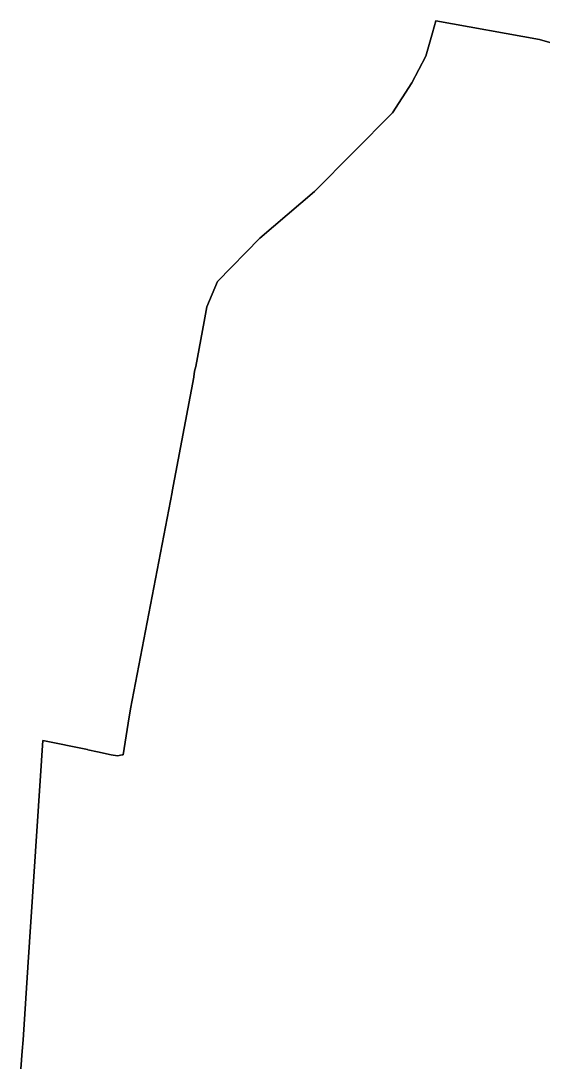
# Model space of a CAD drawing. Header units: inches. Extents: x 130170 to 284068, y 377793 to 804530.
# Drawn here: x 194014 to 194760, y 667687 to 669174 of the extents above; entities that cross this region are included whole.
import ezdxf

# ---------------------------------------------------------------- set-up
doc = ezdxf.new("R2010")
doc.units = ezdxf.units.IN
doc.header["$MEASUREMENT"] = 0
doc.layers.add('muni_il', color=7, linetype='Continuous')

msp = doc.modelspace()

# ---------------------------------------------------------------- linework, layer by layer
at = {"layer": 'muni_il'}
for points in [[(194896.7, 669106.4), (194754.6, 669147.4), (194606.7, 669174.1), (194601.9, 669156.9), (194592.3, 669123.5), (194572.3, 669085.4), (194544.6, 669042.6), (194433.6, 668930.4), (194355.4, 668863.6), (194294.8, 668801.9), (194279.7, 668765.4), (194276.1, 668744.6), (194263.9, 668680.5), (194262.3, 668673.7), (194261.3, 668665.7), (194261.3, 668665.5), (194261.2, 668665), (194230.4, 668501.7), (194230.2, 668500.7), (194170.9, 668191.1), (194167.2, 668171), (194160.2, 668125.7), (194158.7, 668125.4), (194152.2, 668124), (194143.3, 668125.7), (194123.5, 668130.1), (194109.9, 668132.9), (194109.1, 668133), (194045.4, 668146), (194045.4, 668146), (194024.7, 667829.5), (194017.5, 667718.5), (194016.2, 667702.5), (194014.1, 667676.9)], [(194014.1, 667676.9), (194016.2, 667702.5), (194017.5, 667718.5), (194024.7, 667829.5), (194045.4, 668146), (194045.4, 668146), (194045.4, 668146), (194109.1, 668133), (194109.9, 668132.9), (194123.5, 668130.1), (194143.3, 668125.7), (194152.2, 668124), (194158.7, 668125.4), (194160.2, 668125.7), (194167.2, 668171), (194170.9, 668191.1), (194230.2, 668500.7), (194230.4, 668501.7), (194261.2, 668665), (194261.3, 668665.5), (194261.3, 668665.7), (194262.3, 668673.7), (194263.9, 668680.5), (194276.1, 668744.6), (194279.7, 668765.4), (194294.8, 668801.9), (194355.4, 668863.6), (194433.6, 668930.4), (194544.6, 669042.6), (194572.3, 669085.4), (194592.3, 669123.5), (194601.9, 669156.9), (194606.7, 669174.1), (194754.6, 669147.4), (194896.7, 669106.4)]]:
    msp.add_lwpolyline(points, dxfattribs=at)

doc.saveas('drawing.dxf')
